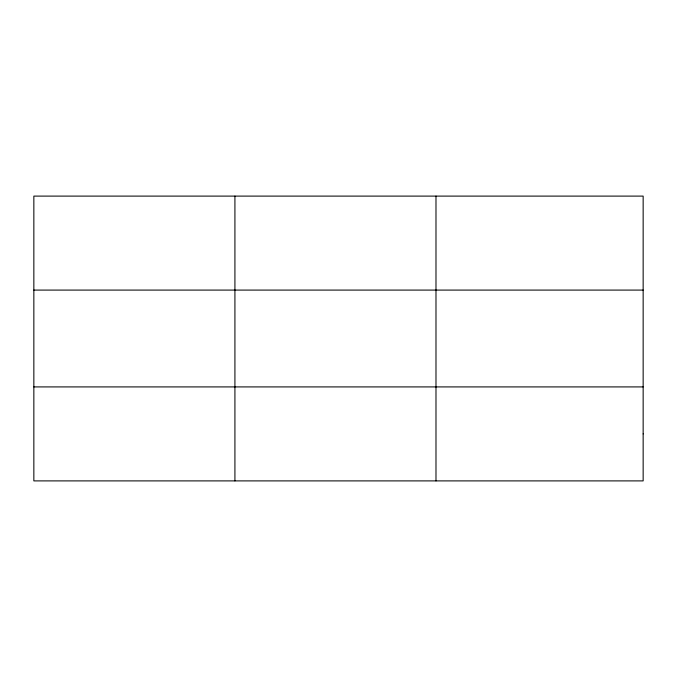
<?xml version="1.0" encoding="UTF-8"?>
<svg xmlns="http://www.w3.org/2000/svg" width="677" height="677" viewBox="0 0 677 677"><rect width="100%" height="100%" fill="white"/><g stroke="black" fill="none" stroke-linecap="round" stroke-linejoin="round"><path stroke-width="1.02" d="M234.919 196.102L234.919 480.898M435.988 196.102L435.988 480.898M33.85 290.086L643.15 290.086M33.85 386.914L643.15 386.914M643.15 433.906L643.15 480.898L33.85 480.898L33.85 196.102L643.15 196.102L643.15 433.906"/></g></svg>
